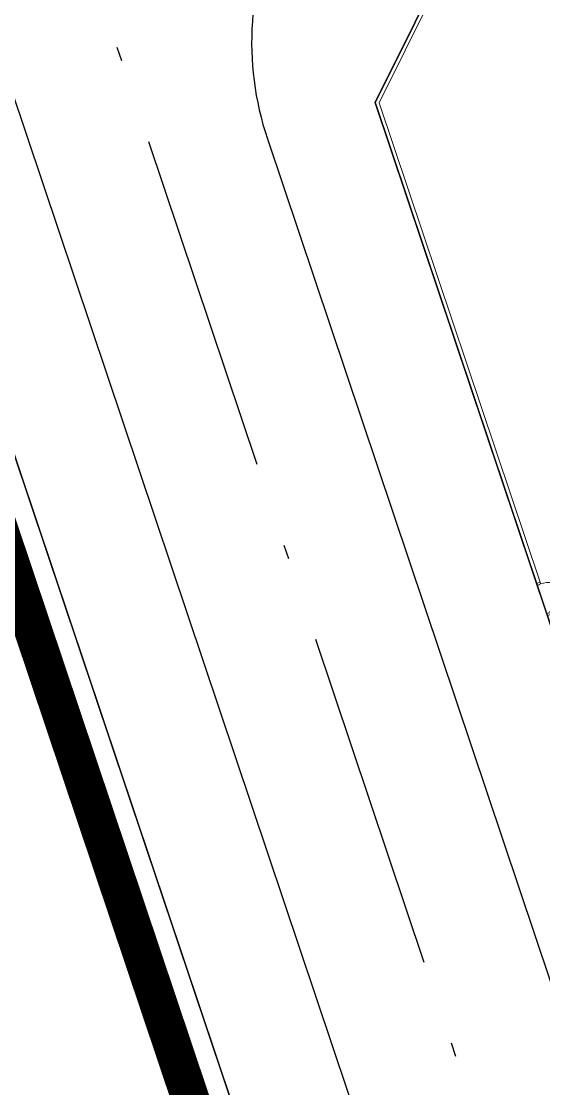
# Model space of a CAD drawing. Header units: metres. Extents: x 568006 to 1139366, y 2064802 to 4131555.
# Drawn here: x 569544.5 to 569558.3, y 2065793.66 to 2065821.86 of the extents above; entities that cross this region are included whole.
import ezdxf
from ezdxf.enums import TextEntityAlignment as Align
from ezdxf.xclip import XClip

# ---------------------------------------------------------------- set-up
doc = ezdxf.new("R2010")
doc.units = ezdxf.units.M
doc.header["$XCLIPFRAME"] = 0
for name, pattern in [('$AUDIT_BAD_LTYPE2', [0]), ('ACAD_ISO10W100', [18.5, 12, -3, 0.5, -3]), ('CENTER', [2, 1.25, -0.25, 0.25, -0.25])]:
    doc.linetypes.add(name, pattern=pattern)
doc.layers.get('0').update_dxf_attribs({"linetype": 'CONTINUOUS'})
doc.layers.get('DEFPOINTS').update_dxf_attribs({"color": 152, "linetype": 'CONTINUOUS'})
for name, color, linetype, lineweight in [('-LINE1', 7, 'CONTINUOUS', 18), ('A-KY HIEU', 34, 'CONTINUOUS', 20), ('boDnv', 54, 'CONTINUOUS', 25), ('CUA', 147, 'CONTINUOUS', 5), ('E- RANH GIOI', 1, 'CENTER', 13), ('hung-demlonha', 7, 'CONTINUOUS', 15)]:
    doc.layers.add(name, color=color, linetype=linetype, lineweight=lineweight)
for name, color, linetype in [('dat cong cong', 240, 'CONTINUOUS'), ('datOBt', 42, 'CONTINUOUS'), ('ghi_chu', 7, 'CONTINUOUS'), ('LogDg', 7, 'CONTINUOUS'), ('loKBT', 42, 'CONTINUOUS'), ('TimDg', 222, 'CONTINUOUS'), ('ViaHeS', 32, 'CONTINUOUS')]:
    doc.layers.add(name, color=color, linetype=linetype)
doc.styles.add('QH1', font='arialbd.ttf', dxfattribs={"width": 0.8})
doc.styles.add('rms', font='romans.shx', dxfattribs={"width": 0.7, "bigfont": 'vns.shx'})
doc.linetypes.add('ADL', pattern='A,0.125,-0.15,["++",rms,S=0.5,R=0,X=0,Y=-0.2245],-1.35,1.125', length=2.75)

# ---------------------------------------------------------------- blocks, each defined once
blk = doc.blocks.new('A$C33BC4D2A')
at = {"layer": 'A-KY HIEU', "color": 0, "const_width": 1.022}
blk.add_lwpolyline([(14.345, -292.097), (14.345, -4.903), (414.985, -4.903), (414.985, -292.097)], close=True, dxfattribs=at)
at = {"layer": 'DEFPOINTS', "color": 125}
blk.add_lwpolyline([(0, -297), (420, -297), (420, 0), (0, 0)], close=True, dxfattribs=at)
blk = doc.blocks.new('*U236')
at = {"linetype": '$AUDIT_BAD_LTYPE2'}
for p, q in [((70, 100), (70, 700)), ((90, 700), (90, 100))]:
    blk.add_line(p, q, dxfattribs=at)
for points in [[(50, 700), (90, 700), (90, 800), (50, 800), (50, 700)], [(50, 703), (50, 100)], [(50, 100), (90, 100), (90, 0), (50, 0), (50, 100)]]:
    blk.add_lwpolyline(points)
for points in [[(118, 595), (118, 764), (90, 764), (90, 736), (113, 736), (113, 595)], [(0, 0), (50, 0), (50, -40), (60, -40), (60, -100), (0, -100)], [(900, 0), (850, 0), (850, -40), (840, -40), (840, -100), (900, -100)]]:
    blk.add_lwpolyline(points, close=True)
at = {"linetype": '$AUDIT_BAD_LTYPE2', "ltscale": 0.3}
blk.add_arc((50, 0), 800, 0, 90, dxfattribs=at)
blk = doc.blocks.new('A$C5C0A7B32')
at = {"layer": '-LINE1'}
for p, q in [((15.349, 41.543), (15.249, 41.543)), ((15.349, 41.543), (15.349, 28.184)), ((15.349, 28.184), (20.29, 23.243))]:
    blk.add_line(p, q, dxfattribs=at)
blk.add_lwpolyline([(34.249, 43.143), (15.249, 43.143), (15.249, 28.143), (20.249, 23.143), (34.249, 23.143)], close=True, dxfattribs=at)
at = {"layer": 'CUA', "xscale": 0.001, "yscale": 0.001, "zscale": 0.001, "rotation": 270}
blk.add_blockref('*U236', (15.349, 42.443), dxfattribs=at)
blk = doc.blocks.new('tmbc_khub')
at = {"layer": 'boDnv', "color": 10, "linetype": 'ADL', "ltscale": 0.25, "const_width": 1}
blk.add_lwpolyline([(-397.985, 173.351), (-407.441, 170.178), (-409.975, 166.787), (-411.994, 153.947), (-405.827, 134.486), (-401.826, 117.045), (-400.921, 99.021), (-400.416, 94.422), (-396.554, 84.54), (-390.34, 74.189), (-371.072, 75.634), (-365.538, 73.655), (-364.63, 73.96)], close=True, dxfattribs=at)
at = {"layer": 'dat cong cong'}
blk.add_lwpolyline([(-397.355, 174.617), (-408.055, 171.026), (-410.924, 167.187), (-413.018, 153.869), (-406.792, 134.223), (-402.82, 116.907), (-401.919, 98.941), (-401.396, 94.182), (-397.454, 84.097), (-390.88, 73.146), (-371.209, 74.621), (-365.548, 72.596), (-363.363, 73.33)], close=True, dxfattribs=at)
at = {"layer": 'datOBt'}
blk.add_lwpolyline([(-229.727, 140.767), (-233.102, 134.366), (-352.471, 94.306), (-358.802, 97.455), (-368.347, 125.897), (-365.197, 132.228), (-244.037, 172.888), (-237.931, 169.669)], close=True, dxfattribs=at)
at = {"layer": 'LogDg'}
for points in [[(-408.871, 218.361, 0.41785), (-417.816, 222.742), (-426.843, 219.588), (-498.295, 181.488, 0.007183), (-502.106, 179.385), (-547.987, 153.201, 0.398341), (-551.176, 142.672, -0.086934), (-535.647, 90.76), (-520.875, -34.663), (-518.88, -47.025, 0.463047), (-503.215, -56.49), (-343.103, -2.757, 0.414214), (-338.064, 7.372), (-408.871, 218.361)], [(-223.931, 142.32), (-232.132, 171.211, 0.428104), (-242.373, 176.611), (-366.152, 135.072, 0.414214), (-371.191, 124.942), (-361.646, 96.501, 0.414214), (-351.517, 91.462), (-229.081, 132.551, 0.400458), (-223.931, 142.32)]]:
    blk.add_lwpolyline(points, format="xyb", dxfattribs=at)
at = {"layer": 'loKBT'}
blk.add_lwpolyline([(-351.925, 136.682), (-365.197, 132.228), (-368.347, 125.897), (-363.575, 111.676), (-345.562, 117.721)], close=True, dxfattribs=at)
at = {"layer": 'TimDg', "linetype": 'ACAD_ISO10W100', "ltscale": 0.75}
blk.add_lwpolyline([(-409.248, 228.914), (-328.857, -10.634)], dxfattribs=at)
at = {"layer": 'ViaHeS'}
blk.add_lwpolyline([(-386.602, -11.026), (-390.676, -0.871, 0.127242), (-400.328, 12.236), (-407.713, 18.245, 0.209295), (-416.602, 20.708), (-446.078, 16.485, -0.463367), (-449.503, 19.522), (-448.431, 67.025), (-446.498, 113.043), (-447.388, 203.917), (-444.771, 208.329), (-426.239, 218.21), (-418.201, 221.019), (-411.89, 217.928), (-341.863, 9.262), (-345.012, 2.931), (-386.602, -11.026)], format="xyb", dxfattribs=at)
blk.add_lwpolyline([(-229.727, 140.767), (-233.102, 134.366), (-352.471, 94.306), (-358.802, 97.455), (-368.347, 125.897), (-365.197, 132.228), (-244.037, 172.888), (-237.931, 169.669)], close=True, dxfattribs=at)
at = {"layer": 'hung-demlonha', "color": 7, "ltscale": 5, "style": 'QH1', "width": 0.65}
for tag, p in [('BT04', (-109.598, 191.643)), ('BT06', (-305.798, 171.199)), ('BT05', (-282.572, 137.244))]:
    blk.add_attdef(tag, text='', height=3.96, rotation=0, dxfattribs=at).set_placement(p, align=Align.CENTER)
at = {"layer": 'ViaHeS', "xscale": -1, "rotation": 198.5514997265855}
blk.add_blockref('A$C5C0A7B32', (-391.757, 147.727), dxfattribs=at)

msp = doc.modelspace()

# ---------------------------------------------------------------- block references
at = {"layer": 'E- RANH GIOI', "extrusion": (-2.4685e-06, 4.62064e-06, 1), "xscale": 2.114336868039268, "yscale": 2.114336868039268, "zscale": 2.114336868039268}
msp.add_blockref('A$C33BC4D2A', (569313.502, 2066206.266, 8.139), dxfattribs=at)

# ---------------------------------------------------------------- next in the draw order: block references
at = {"layer": 'ghi_chu'}
ref = msp.add_blockref('tmbc_khub', (569922.191, 2065693.817), dxfattribs=at)
XClip(ref).set_block_clipping_path([(-391.9901366149, 0), (0, 477.830198009)])

doc.saveas('drawing.dxf')
